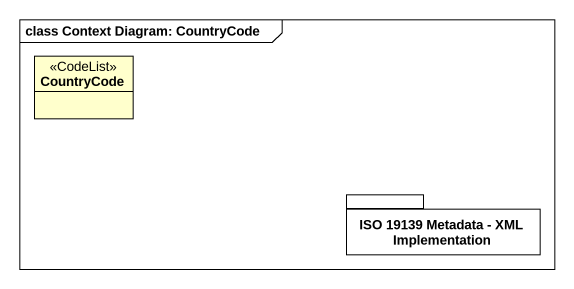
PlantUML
@startuml
mainframe class Context Diagram: CountryCode
hide circle
hide empty members
class CountryCode <<CodeList>>
package "ISO 19139 Metadata - XML Implementation" as ISO_19139_Metadata_XML {
}
@enduml
